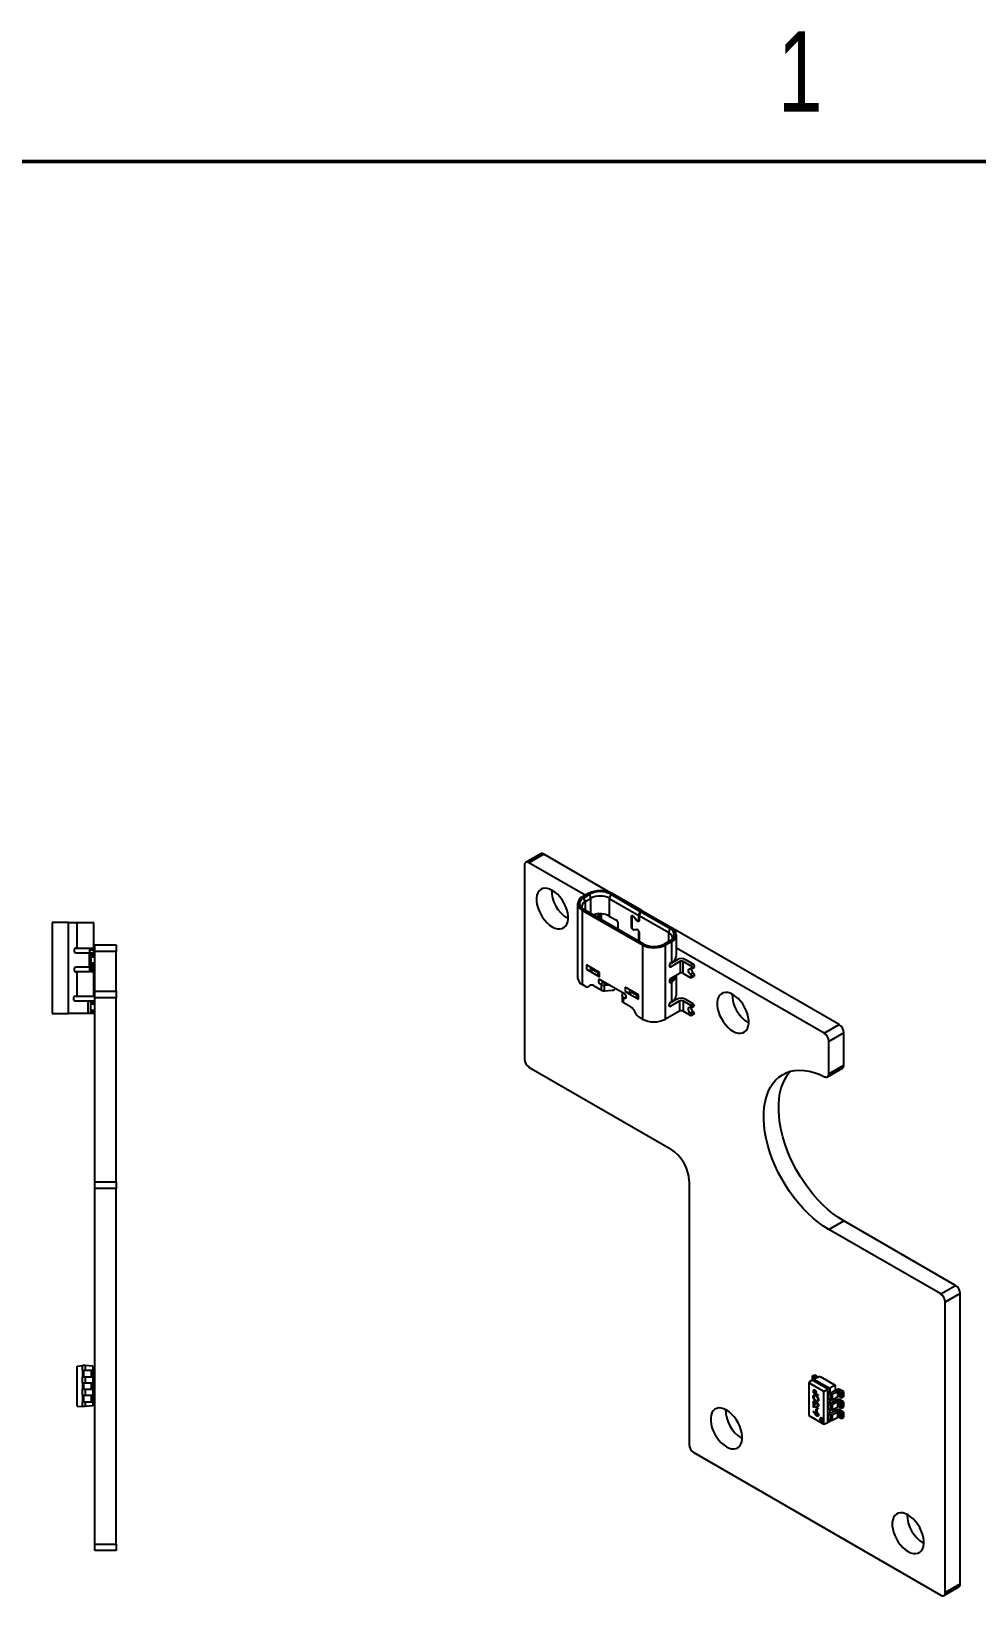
# Model space of a CAD drawing. Header units: millimetres. Extents: x 3 to 276, y 3 to 213.
# Drawn here: x 151.1 to 222.9, y 94.3 to 213.1 of the extents above; entities that cross this region are included whole.
import ezdxf

# ---------------------------------------------------------------- set-up
doc = ezdxf.new("R2010")
doc.units = ezdxf.units.MM
doc.styles.add('SLDTEXTSTYLE0', font='TXT', dxfattribs={"width": 0.75})

msp = doc.modelspace()

# ---------------------------------------------------------------- linework, layer by layer
at = {"color": 7, "linetype": 'Continuous', "lineweight": 50}
msp.add_line((12.7, 203.2), (266.7, 203.2), dxfattribs=at)
at = {"color": 7, "linetype": 'Continuous', "lineweight": 25}
for p, q in [((188.55, 149.73), (188.55, 135.03)), ((189.79, 150.61), (188.65, 149.96)), ((190.04, 150.59), (188.9, 149.94)), ((193.17, 147.48), (188.9, 149.94)), ((195.09, 147.67), (190.04, 150.59)), ((193.4, 147.61), (192.96, 147.35)), ((193.06, 147.29), (193.51, 147.55)), ((193.61, 147.24), (193.51, 147.55)), ((195.11, 147.55), (195, 147.24)), ((195.11, 147.55), (197.35, 146.25)), ((197.46, 146.31), (195.21, 147.61)), ((192.59, 146.84), (192.59, 141.21)), ((192.96, 146.33), (197.51, 143.7)), ((192.96, 140.7), (192.96, 146.33)), ((193.17, 146.99), (193.06, 147.29)), ((197.62, 143.76), (193.06, 146.39)), ((193.61, 147.24), (193.17, 146.99)), ((195, 147.24), (197.25, 145.94)), ((195, 147.24), (195, 145.9)), ((197.25, 145.94), (197.35, 146.25)), ((197.37, 146.24), (197.26, 145.94)), ((197.35, 146.25), (197.46, 146.31)), ((197.47, 146.3), (197.37, 146.24)), ((197.37, 146.24), (199.62, 144.94)), ((197.46, 146.3), (197.46, 146.31)), ((197.47, 146.3), (197.46, 146.3)), ((199.72, 145.01), (197.47, 146.3)), ((152.7, 145.41), (152.7, 138.51)), ((153.95, 145.41), (152.7, 145.41)), ((153.95, 138.51), (153.95, 145.41)), ((153.95, 145.41), (154.58, 145.41)), ((154.58, 145.41), (154.58, 143.46)), ((154.58, 145.41), (155.86, 145.41)), ((155.86, 143.46), (155.86, 145.41)), ((191.8, 145.73), (191.87, 145.69)), ((193.87, 146), (193.8, 145.96)), ((194.02, 145.84), (194.26, 145.99)), ((194.4, 145.62), (194.4, 146.06)), ((195, 145.9), (195.54, 145.58)), ((195.65, 145.4), (195.65, 144.9)), ((196.68, 145.05), (196.68, 145.85)), ((196.7, 145.85), (196.7, 145.05)), ((196.76, 145.93), (196.73, 145.91)), ((197.09, 145.55), (196.84, 145.86)), ((196.85, 145.87), (197.1, 145.56)), ((197.22, 145.51), (197.26, 145.53)), ((197.25, 145.58), (197.25, 145.94)), ((197.26, 145.94), (199.51, 144.64)), ((197.26, 145.94), (197.26, 145.57)), ((199.51, 144.64), (199.62, 144.94)), ((196.84, 144.86), (197.09, 144.88)), ((197.1, 144.87), (196.85, 144.84)), ((197.25, 143.98), (197.25, 144.68)), ((197.26, 144.67), (197.26, 143.97)), ((199.62, 144.02), (199.17, 143.76)), ((199.28, 143.7), (199.72, 143.96)), ((199.72, 143.96), (199.72, 142.37)), ((212.45, 137.65), (199.83, 144.94)), ((200.1, 142.89), (200.1, 144.48)), ((154.36, 143.31), (154.36, 143.26)), ((154.51, 143.46), (154.58, 143.46)), ((154.51, 143.11), (155.5, 143.11)), ((154.58, 143.46), (155.86, 143.46)), ((155.5, 143.11), (155.5, 142.01)), ((155.5, 143.11), (155.65, 143.11)), ((155.56, 143.31), (155.56, 143.46)), ((155.86, 143.31), (155.56, 143.31)), ((155.56, 143.11), (155.56, 143.31)), ((155.65, 143.11), (155.95, 143.11)), ((155.65, 142.96), (155.65, 143.11)), ((155.65, 142.96), (155.95, 142.96)), ((155.65, 142.95), (155.65, 142.96)), ((155.95, 142.95), (155.65, 142.95)), ((155.65, 142.8), (155.65, 142.95)), ((155.65, 142.8), (155.95, 142.8)), ((155.65, 142.31), (155.65, 142.8)), ((155.86, 143.31), (155.86, 143.46)), ((155.86, 143.11), (155.86, 143.31)), ((155.95, 143.71), (157.55, 143.71)), ((155.95, 143.21), (155.95, 143.71)), ((157.55, 143.21), (155.95, 143.21)), ((155.95, 140.19), (155.95, 143.21)), ((157.55, 143.71), (157.55, 143.21)), ((157.55, 140.19), (157.55, 143.21)), ((197.51, 143.7), (197.51, 138.07)), ((199.28, 138.07), (199.28, 143.7)), ((200.16, 142.58), (199.59, 142.25)), ((211.32, 137), (200.1, 143.47)), ((201.36, 142.25), (200.8, 142.58)), ((154.36, 141.86), (154.36, 141.81)), ((155.5, 142.01), (154.51, 142.01)), ((154.58, 141.66), (154.51, 141.66)), ((154.58, 141.66), (154.58, 139.81)), ((155.86, 141.66), (154.58, 141.66)), ((155.5, 142.01), (155.65, 142.01)), ((155.56, 141.66), (155.56, 142.01)), ((155.95, 142.31), (155.65, 142.31)), ((155.65, 142.16), (155.65, 142.31)), ((155.65, 142.16), (155.95, 142.16)), ((155.95, 142.16), (155.65, 142.16)), ((155.65, 142.16), (155.65, 142.01)), ((155.65, 142.16), (155.65, 142.16)), ((155.65, 142.01), (155.95, 142.01)), ((155.71, 141.66), (155.71, 141.81)), ((155.86, 141.81), (155.71, 141.81)), ((155.86, 141.81), (155.86, 142.01)), ((155.86, 141.66), (155.86, 141.81)), ((155.86, 139.81), (155.86, 141.66)), ((193.26, 142.2), (193.26, 141.87)), ((194.26, 141.62), (193.26, 142.2)), ((193.26, 141.87), (194.26, 141.29)), ((193.61, 141.79), (193.82, 141.79)), ((193.83, 141.79), (194.12, 141.62)), ((194.06, 141.69), (193.96, 141.75)), ((194.12, 141.7), (194.12, 141.49)), ((194.26, 141.29), (194.26, 141.62)), ((199.57, 142.16), (199.57, 142.12)), ((199.67, 142.05), (200.37, 142.46)), ((199.67, 142.34), (199.72, 142.37)), ((200.37, 141.56), (199.67, 141.16)), ((200.1, 139.91), (200.1, 141.4)), ((200.37, 142.46), (200.37, 141.56)), ((200.59, 142.46), (201.15, 142.13)), ((200.59, 142.46), (200.59, 141.56)), ((200.59, 141.56), (201.15, 141.23)), ((201.15, 142.13), (201.36, 142.25)), ((201.38, 141.59), (201.16, 141.47)), ((201.23, 141.88), (201.44, 142)), ((201.26, 141.95), (201.47, 142.07)), ((201.47, 142.07), (201.26, 141.95)), ((201.26, 141.95), (201.26, 141.95)), ((201.26, 141.3), (201.47, 141.42)), ((201.47, 141.42), (201.26, 141.29)), ((201.47, 142.07), (201.47, 142.07)), ((201.47, 141.42), (201.47, 141.42)), ((155.95, 140.19), (157.55, 140.19)), ((155.95, 139.69), (155.95, 140.19)), ((157.55, 140.19), (157.55, 139.69)), ((193.16, 140.58), (192.96, 140.7)), ((193.56, 140.64), (193.41, 140.55)), ((193.55, 140.64), (193.41, 140.55)), ((193.56, 140.64), (193.55, 140.64)), ((194.39, 140.28), (193.81, 140.61)), ((196.15, 140), (194.31, 141.06)), ((194.31, 140.73), (194.53, 140.85)), ((194.31, 140.73), (194.39, 140.68)), ((194.39, 140.68), (194.39, 140.28)), ((194.53, 140.85), (194.61, 140.81)), ((194.61, 140.81), (194.74, 140.81)), ((195.01, 140.65), (194.63, 140.63)), ((194.63, 140.23), (194.63, 140.63)), ((194.63, 140.23), (195.23, 140.26)), ((196.2, 140.5), (196.2, 140.17)), ((197.21, 139.92), (196.2, 140.5)), ((199.57, 140.97), (199.57, 140.93)), ((199.57, 140.93), (199.62, 140.96)), ((199.62, 140.96), (199.57, 140.93)), ((199.57, 140.93), (199.67, 140.87)), ((199.72, 140.9), (199.67, 140.87)), ((199.72, 140.9), (199.72, 139.39)), ((201.23, 141.23), (201.44, 141.35)), ((201.26, 141.29), (201.26, 141.3)), ((154.31, 139.66), (154.31, 139.61)), ((154.46, 139.81), (154.58, 139.81)), ((154.46, 139.46), (155.42, 139.46)), ((154.58, 139.81), (155.86, 139.81)), ((155.42, 139.46), (155.42, 138.51)), ((155.42, 139.46), (155.62, 139.46)), ((155.62, 139.46), (155.92, 139.46)), ((155.62, 139.46), (155.62, 139.36)), ((155.62, 139.36), (155.92, 139.36)), ((155.62, 139.36), (155.62, 139.33)), ((155.92, 139.33), (155.62, 139.33)), ((155.62, 139.33), (155.62, 139.23)), ((155.62, 139.23), (155.92, 139.23)), ((155.62, 139.23), (155.62, 138.73)), ((155.92, 139.46), (155.92, 139.36)), ((155.92, 139.36), (155.92, 139.33)), ((155.92, 139.33), (155.92, 139.23)), ((155.92, 139.23), (155.92, 138.73)), ((157.55, 139.69), (155.95, 139.69)), ((155.95, 125.71), (155.95, 139.69)), ((157.55, 125.71), (157.55, 139.69)), ((195.98, 139.85), (196.02, 140.07)), ((195.98, 139.84), (195.98, 139.43)), ((196.07, 139.31), (196.07, 139.72)), ((196.07, 139.72), (196.15, 139.67)), ((196.66, 138.97), (196.07, 139.31)), ((196.2, 140.17), (197.21, 139.59)), ((196.55, 140.09), (196.76, 140.09)), ((196.77, 140.09), (197.06, 139.92)), ((197, 140), (196.9, 140.05)), ((197.06, 140), (197.06, 139.8)), ((197.21, 139.59), (197.21, 139.92)), ((199.53, 139.16), (199.53, 139.11)), ((200.1, 139.57), (199.56, 139.25)), ((199.64, 139.05), (200.32, 139.45)), ((199.64, 139.34), (199.72, 139.39)), ((200.32, 139.45), (200.32, 138.67)), ((200.6, 139.45), (201.17, 139.12)), ((200.6, 139.45), (200.6, 138.67)), ((201.38, 139.24), (200.81, 139.57)), ((201.17, 139.12), (201.38, 139.24)), ((201.22, 138.93), (201.43, 139.05)), ((201.24, 139), (201.45, 139.12)), ((201.45, 139.1), (201.24, 138.98)), ((201.45, 139.12), (201.45, 139.1)), ((152.7, 138.51), (153.95, 138.51)), ((155.42, 138.51), (153.95, 138.51)), ((155.62, 138.51), (155.42, 138.51)), ((155.92, 138.73), (155.62, 138.73)), ((155.62, 138.73), (155.62, 138.63)), ((155.62, 138.63), (155.92, 138.63)), ((155.62, 138.63), (155.62, 138.61)), ((155.92, 138.61), (155.62, 138.61)), ((155.62, 138.61), (155.62, 138.51)), ((155.92, 138.51), (155.62, 138.51)), ((155.92, 138.73), (155.92, 138.63)), ((155.92, 138.63), (155.92, 138.61)), ((155.92, 138.51), (155.92, 138.61)), ((197.05, 138.45), (196.91, 138.71)), ((197.51, 138.07), (197.3, 138.19)), ((200.32, 138.67), (199.28, 138.07)), ((201.17, 138.34), (200.6, 138.67)), ((201.38, 138.65), (201.17, 138.53)), ((201.22, 138.34), (201.43, 138.46)), ((201.24, 139), (201.24, 138.98)), ((201.24, 138.4), (201.45, 138.53)), ((201.45, 138.51), (201.24, 138.38)), ((201.24, 138.4), (201.24, 138.38)), ((201.45, 138.53), (201.45, 138.51)), ((205.52, 137.81), (205.59, 137.77)), ((211.32, 137), (212.45, 137.65)), ((212.8, 137.04), (211.67, 136.38)), ((212.8, 134.57), (212.8, 137.04)), ((211.67, 133.92), (211.67, 136.38)), ((188.9, 134.42), (199.65, 128.22)), ((211.57, 133.69), (212.7, 134.35)), ((211.67, 133.92), (212.8, 134.57)), ((155.95, 125.71), (157.55, 125.71)), ((155.95, 125.21), (155.95, 125.71)), ((157.55, 125.21), (155.95, 125.21)), ((155.95, 98.21), (155.95, 125.21)), ((157.55, 125.71), (157.55, 125.21)), ((157.55, 98.21), (157.55, 125.21)), ((201.07, 125.77), (201.07, 105.76)), ((211.67, 122.09), (212.8, 122.75)), ((221.29, 117.85), (212.8, 122.75)), ((220.16, 117.2), (211.67, 122.09)), ((220.16, 117.2), (221.29, 117.85)), ((221.64, 117.24), (220.51, 116.58)), ((220.51, 94.54), (220.51, 116.58)), ((221.64, 95.19), (221.64, 117.24)), ((154.6, 111.72), (155, 111.76)), ((154.6, 108.69), (154.6, 111.72)), ((155, 111.41), (155, 111.76)), ((155.2, 111.76), (155, 111.76)), ((155.8, 111.71), (155.2, 111.76)), ((155.2, 111.76), (155.2, 111.41)), ((155.8, 111.71), (155.8, 111.41)), ((155, 111.41), (155, 110.91)), ((155, 111.41), (155.09, 111.41)), ((155, 110.91), (155.09, 110.91)), ((155, 110.46), (155, 110.91)), ((155.09, 111.41), (155.09, 110.91)), ((155.09, 111.41), (155.65, 111.41)), ((155.09, 110.91), (155.65, 110.91)), ((155.2, 110.91), (155.2, 110.46)), ((155.65, 111.41), (155.65, 110.91)), ((155.65, 111.41), (155.75, 111.41)), ((155.65, 110.91), (155.75, 110.91)), ((155.75, 111.41), (155.75, 110.91)), ((155.75, 111.41), (155.95, 111.41)), ((155.75, 110.91), (155.95, 110.91)), ((155.8, 110.91), (155.8, 110.46)), ((210.14, 110.46), (210.4, 110.66)), ((210.2, 110.52), (210.2, 110.5)), ((210.22, 110.56), (210.59, 110.8)), ((210.54, 110.74), (210.4, 110.66)), ((211.6, 109.97), (210.4, 110.66)), ((210.43, 110.97), (210.58, 111.05)), ((210.59, 110.88), (210.43, 110.97)), ((210.43, 110.69), (210.43, 110.97)), ((211, 110.94), (210.54, 110.74)), ((210.54, 110.74), (211.74, 110.05)), ((210.58, 111.05), (210.86, 110.88)), ((210.86, 110.88), (210.87, 110.88)), ((211, 110.94), (212.14, 110.28)), ((155, 110.46), (155, 109.96)), ((155, 110.46), (155.09, 110.46)), ((155, 109.96), (155.09, 109.96)), ((155, 109.51), (155, 109.96)), ((155, 109.51), (155, 109.01)), ((155, 109.51), (155.09, 109.51)), ((155.09, 110.46), (155.09, 109.96)), ((155.09, 110.46), (155.65, 110.46)), ((155.09, 109.96), (155.65, 109.96)), ((155.09, 109.51), (155.09, 109.01)), ((155.09, 109.51), (155.65, 109.51)), ((155.2, 109.96), (155.2, 109.51)), ((155.65, 110.46), (155.65, 109.96)), ((155.65, 110.46), (155.75, 110.46)), ((155.65, 109.96), (155.75, 109.96)), ((155.65, 109.51), (155.65, 109.01)), ((155.65, 109.51), (155.75, 109.51)), ((155.75, 110.46), (155.75, 109.96)), ((155.75, 110.46), (155.95, 110.46)), ((155.75, 109.96), (155.95, 109.96)), ((155.75, 109.51), (155.75, 109.01)), ((155.75, 109.51), (155.95, 109.51)), ((155.8, 109.96), (155.8, 109.51)), ((211.29, 109.79), (210.14, 110.46)), ((210.14, 110.46), (210.14, 107.98)), ((210.54, 109.42), (210.49, 109.39)), ((210.5, 109.7), (210.5, 109.79)), ((210.54, 109.72), (210.5, 109.7)), ((210.87, 109.49), (210.5, 109.7)), ((210.58, 109.92), (210.51, 109.88)), ((210.54, 109.8), (210.54, 109.72)), ((210.54, 109.72), (210.66, 109.65)), ((210.61, 109.9), (210.55, 109.87)), ((210.57, 109.88), (210.58, 109.92)), ((210.66, 109.52), (210.57, 109.47)), ((210.57, 109.47), (210.58, 109.51)), ((210.63, 109.89), (210.6, 109.87)), ((210.66, 109.65), (210.66, 109.72)), ((210.7, 109.67), (210.66, 109.65)), ((210.71, 109.48), (210.69, 109.47)), ((210.7, 109.67), (210.7, 109.67)), ((210.7, 109.66), (210.7, 109.62)), ((210.7, 109.62), (210.87, 109.53)), ((210.87, 109.53), (210.87, 109.49)), ((211.29, 109.79), (211.6, 109.97)), ((211.29, 107.32), (211.29, 109.79)), ((211.74, 110.05), (211.6, 109.97)), ((211.6, 107.44), (211.6, 109.97)), ((211.74, 109.76), (211.6, 109.68)), ((211.6, 109.68), (211.77, 109.58)), ((211.6, 109.68), (211.6, 109.28)), ((212.14, 110.28), (211.74, 110.05)), ((211.74, 110.05), (211.74, 109.76)), ((211.78, 109.74), (211.74, 109.76)), ((211.77, 109.58), (211.77, 109.18)), ((211.91, 109.58), (212.33, 109.79)), ((211.91, 109.58), (211.91, 109.17)), ((211.91, 109.17), (212.33, 109.39)), ((212.34, 109.95), (211.92, 109.74)), ((212.14, 110.28), (212.14, 109.85)), ((212.33, 109.79), (212.33, 109.39)), ((212.47, 109.79), (212.62, 109.7)), ((212.47, 109.79), (212.47, 109.38)), ((212.47, 109.38), (212.62, 109.29)), ((212.77, 109.79), (212.48, 109.95)), ((212.62, 109.7), (212.77, 109.79)), ((212.62, 109.7), (212.62, 109.29)), ((212.62, 109.29), (212.77, 109.38)), ((212.77, 109.79), (212.77, 109.38)), ((154.6, 108.69), (155, 108.66)), ((155, 109.01), (155.09, 109.01)), ((155, 108.66), (155, 109.01)), ((155.2, 108.66), (155, 108.66)), ((155.09, 109.01), (155.65, 109.01)), ((155.2, 109.01), (155.2, 108.66)), ((155.8, 108.7), (155.2, 108.66)), ((155.65, 109.01), (155.75, 109.01)), ((155.75, 109.01), (155.95, 109.01)), ((155.8, 109.01), (155.8, 108.7)), ((210.56, 109.02), (210.49, 108.98)), ((210.49, 108.27), (210.51, 108.29)), ((210.51, 108.29), (210.49, 108.27)), ((210.66, 108.05), (210.49, 108.27)), ((210.5, 108.93), (210.54, 108.91)), ((210.5, 108.82), (210.54, 108.79)), ((210.5, 108.59), (210.5, 108.82)), ((210.54, 108.61), (210.5, 108.59)), ((210.54, 108.57), (210.5, 108.59)), ((210.51, 108.29), (210.66, 108.09)), ((210.56, 109.05), (210.54, 109.04)), ((210.54, 108.79), (210.54, 108.7)), ((210.54, 108.7), (210.87, 108.51)), ((210.57, 108.68), (210.54, 108.66)), ((210.54, 108.66), (210.54, 108.57)), ((210.87, 108.47), (210.54, 108.66)), ((210.55, 109.06), (210.58, 109.01)), ((210.58, 109.01), (210.55, 109)), ((210.57, 108.68), (210.57, 108.68)), ((210.65, 108.86), (210.58, 108.82)), ((210.62, 108.86), (210.69, 108.9)), ((210.7, 108.9), (210.62, 108.86)), ((210.65, 108.86), (210.63, 108.88)), ((210.65, 108.82), (210.63, 108.81)), ((210.73, 108.94), (210.66, 108.9)), ((210.73, 108.18), (210.66, 108.14)), ((210.73, 109.08), (210.69, 109.05)), ((210.69, 108.9), (210.7, 108.9)), ((210.71, 108.44), (210.75, 108.42)), ((210.71, 108.28), (210.71, 108.44)), ((210.75, 108.3), (210.71, 108.28)), ((210.75, 108.26), (210.71, 108.28)), ((210.78, 108.2), (210.71, 108.16)), ((210.8, 108.93), (210.73, 108.89)), ((210.73, 108.18), (210.74, 108.21)), ((210.73, 108.17), (210.73, 108.18)), ((210.79, 108.92), (210.75, 108.9)), ((210.75, 108.42), (210.75, 108.26)), ((210.8, 108.18), (210.77, 108.16)), ((210.81, 108.91), (210.78, 108.89)), ((210.8, 108.66), (210.78, 108.71)), ((210.79, 109.07), (210.88, 109.12)), ((210.87, 108.7), (210.8, 108.66)), ((210.82, 108.72), (210.89, 108.76)), ((210.88, 109.21), (210.85, 109.19)), ((210.88, 108.79), (210.85, 108.77)), ((210.87, 108.7), (210.86, 108.74)), ((210.87, 108.51), (210.87, 108.47)), ((211.6, 109.28), (211.77, 109.18)), ((211.74, 108.99), (211.6, 108.91)), ((211.6, 108.91), (211.77, 108.81)), ((211.6, 108.91), (211.6, 108.5)), ((211.6, 108.5), (211.77, 108.4)), ((211.74, 108.21), (211.6, 108.13)), ((211.6, 108.13), (211.77, 108.03)), ((211.6, 108.13), (211.6, 107.72)), ((211.74, 109.19), (211.74, 108.99)), ((211.78, 108.97), (211.74, 108.99)), ((211.74, 108.42), (211.74, 108.21)), ((211.78, 108.19), (211.74, 108.21)), ((211.77, 108.81), (211.77, 108.4)), ((211.91, 108.81), (212.33, 109.02)), ((211.91, 108.81), (211.91, 108.4)), ((211.91, 108.4), (212.33, 108.61)), ((211.91, 108.03), (212.33, 108.24)), ((212.34, 109.18), (211.92, 108.96)), ((212.34, 108.4), (211.92, 108.19)), ((212.14, 109.29), (212.14, 109.07)), ((212.14, 108.51), (212.14, 108.3)), ((212.33, 109.02), (212.33, 108.61)), ((212.33, 108.24), (212.33, 107.83)), ((212.47, 109.02), (212.62, 108.93)), ((212.47, 109.02), (212.47, 108.61)), ((212.47, 108.61), (212.62, 108.52)), ((212.47, 108.24), (212.62, 108.15)), ((212.47, 108.24), (212.47, 107.83)), ((212.77, 109.01), (212.48, 109.18)), ((212.77, 108.23), (212.48, 108.4)), ((212.62, 108.93), (212.77, 109.01)), ((212.62, 108.93), (212.62, 108.52)), ((212.62, 108.52), (212.77, 108.6)), ((212.62, 108.15), (212.77, 108.23)), ((212.62, 108.15), (212.62, 107.74)), ((212.77, 109.01), (212.77, 108.6)), ((212.77, 108.23), (212.77, 107.83)), ((210.14, 107.98), (211.29, 107.32)), ((210.7, 108.11), (210.66, 108.09)), ((210.84, 107.98), (210.77, 107.93)), ((210.81, 107.96), (210.88, 108)), ((210.88, 107.96), (210.84, 107.98)), ((210.88, 108.04), (210.85, 108.02)), ((211.29, 107.32), (211.6, 107.44)), ((211.6, 107.72), (211.77, 107.62)), ((211.74, 107.52), (211.6, 107.44)), ((211.74, 107.64), (211.74, 107.52)), ((211.86, 107.61), (211.74, 107.52)), ((211.77, 108.03), (211.77, 107.62)), ((211.91, 108.03), (211.91, 107.62)), ((211.91, 107.62), (212.33, 107.83)), ((212.47, 107.83), (212.62, 107.74)), ((212.62, 107.74), (212.77, 107.83)), ((205.03, 106.25), (205.09, 106.22)), ((201.42, 105.15), (220.16, 94.33)), ((155.95, 98.21), (157.55, 98.21)), ((155.95, 97.71), (155.95, 98.21)), ((157.55, 97.71), (155.95, 97.71)), ((157.55, 98.21), (157.55, 97.71)), ((218.81, 98.29), (218.88, 98.26)), ((220.51, 94.54), (221.64, 95.19)), ((220.41, 94.31), (221.54, 94.96))]:
    msp.add_line(p, q, dxfattribs=at)
at = {"color": 8, "linetype": 'Continuous', "lineweight": 25}
for p, q in [((193.17, 146.99), (193.17, 146.33)), ((193.61, 146.08), (193.61, 147.24)), ((194.26, 145.7), (194.26, 145.99)), ((196.68, 145.85), (196.7, 145.86)), ((196.7, 145.06), (196.68, 145.05)), ((196.84, 145.86), (196.86, 145.87)), ((197.09, 145.55), (197.1, 145.56)), ((197.26, 145.58), (197.25, 145.58)), ((196.89, 144.87), (196.85, 144.84)), ((197.12, 144.88), (197.1, 144.87)), ((197.25, 144.68), (197.26, 144.69)), ((199.51, 143.96), (199.51, 144.64)), ((193.61, 141.79), (193.61, 141.99)), ((193.82, 141.87), (193.82, 141.79)), ((193.96, 141.79), (193.96, 141.75)), ((194.06, 141.69), (194.06, 141.74)), ((199.57, 142.12), (199.67, 142.05)), ((196.55, 140.09), (196.55, 140.29)), ((196.15, 139.67), (196.29, 139.75)), ((196.76, 140.18), (196.76, 140.09)), ((196.9, 140.09), (196.9, 140.05)), ((197, 140), (197, 140.04)), ((199.53, 139.11), (199.64, 139.05)), ((210.59, 110.8), (210.59, 110.88)), ((210.54, 109.81), (210.5, 109.79)), ((210.7, 109.74), (210.66, 109.72)), ((210.7, 108.07), (210.66, 108.05))]:
    msp.add_line(p, q, dxfattribs=at)
at = {"color": 7, "linetype": 'Continuous', "lineweight": 25, "flags": 128}
for points in [[(190.67, 145.08), (190.87, 144.98), (191.06, 144.93), (191.24, 144.92), (191.41, 144.94), (191.56, 145.02), (191.68, 145.13), (191.77, 145.27), (191.84, 145.45), (191.87, 145.66), (191.87, 145.89), (191.84, 146.13), (191.77, 146.39), (191.68, 146.64), (191.56, 146.9), (191.41, 147.14), (191.24, 147.36), (191.06, 147.55), (190.87, 147.72), (190.67, 147.85), (190.47, 147.95), (190.28, 148), (190.1, 148.02), (189.93, 147.99), (189.79, 147.92), (189.67, 147.81), (189.57, 147.66), (189.51, 147.48), (189.47, 147.27), (189.47, 147.04), (189.51, 146.8), (189.57, 146.54), (189.67, 146.29), (189.79, 146.04), (189.93, 145.8), (190.1, 145.58), (190.28, 145.38), (190.47, 145.21), (190.67, 145.08)], [(194.26, 145.99), (194.32, 146.02), (194.35, 146.06)], [(196.68, 145.85), (196.69, 145.89), (196.7, 145.91), (196.72, 145.93), (196.74, 145.94), (196.77, 145.93), (196.8, 145.92), (196.82, 145.9), (196.85, 145.87)], [(196.84, 145.86), (196.82, 145.88), (196.8, 145.9), (196.77, 145.91), (196.75, 145.92), (196.73, 145.91), (196.71, 145.9), (196.7, 145.87), (196.7, 145.85)], [(197.26, 145.57), (197.26, 145.54), (197.25, 145.51), (197.23, 145.49), (197.21, 145.49), (197.18, 145.49), (197.15, 145.5), (197.12, 145.52), (197.09, 145.55)], [(197.25, 145.58), (197.24, 145.55), (197.23, 145.53), (197.22, 145.51), (197.2, 145.5), (197.17, 145.51), (197.15, 145.52), (197.12, 145.54), (197.1, 145.56)], [(201.16, 141.47), (201.1, 141.53), (201.05, 141.6), (201.02, 141.69), (201.01, 141.76), (201.02, 141.83), (201.05, 141.87), (201.1, 141.89), (201.16, 141.88)], [(201.16, 141.88), (201.18, 141.87), (201.2, 141.87), (201.22, 141.87), (201.23, 141.88), (201.24, 141.89), (201.25, 141.91), (201.26, 141.92), (201.26, 141.95)], [(194.31, 141.06), (194.26, 141.08), (194.21, 141.07), (194.18, 141.03), (194.17, 140.98), (194.18, 140.91), (194.21, 140.84), (194.26, 140.77), (194.31, 140.73)], [(196.15, 139.67), (196.21, 139.65), (196.25, 139.66), (196.28, 139.7), (196.29, 139.75), (196.28, 139.82), (196.25, 139.89), (196.21, 139.95), (196.15, 140)], [(204.39, 137.16), (204.59, 137.06), (204.78, 137.01), (204.96, 137), (205.13, 137.03), (205.27, 137.1), (205.4, 137.21), (205.49, 137.35), (205.55, 137.53), (205.59, 137.74), (205.59, 137.97), (205.55, 138.22), (205.49, 138.47), (205.4, 138.73), (205.27, 138.98), (205.13, 139.22), (204.96, 139.44), (204.78, 139.63), (204.59, 139.8), (204.39, 139.94), (204.19, 140.03), (204, 140.09), (203.82, 140.1), (203.65, 140.07), (203.51, 140), (203.38, 139.89), (203.29, 139.74), (203.22, 139.56), (203.19, 139.35), (203.19, 139.12), (203.22, 138.88), (203.29, 138.63), (203.38, 138.37), (203.51, 138.12), (203.65, 137.88), (203.82, 137.66), (204, 137.46), (204.19, 137.29), (204.39, 137.16)], [(201.17, 138.93), (201.1, 138.96), (201.04, 138.95), (201, 138.9), (200.99, 138.83), (201, 138.75), (201.04, 138.66), (201.1, 138.58), (201.17, 138.53)], [(211.67, 122.09), (211.27, 122.34), (210.88, 122.63), (210.48, 122.95), (210.1, 123.3), (209.72, 123.68), (209.36, 124.09), (209.02, 124.52), (208.69, 124.97), (208.38, 125.45), (208.09, 125.93), (207.83, 126.43), (207.59, 126.94), (207.37, 127.46), (207.19, 127.97), (207.04, 128.49), (206.91, 129), (206.82, 129.5), (206.76, 130), (206.73, 130.48), (206.73, 130.94), (206.76, 131.38), (206.83, 131.79), (206.93, 132.18), (207.06, 132.55), (207.22, 132.88), (207.41, 133.18), (207.63, 133.44), (207.87, 133.67), (208.14, 133.85), (208.43, 134), (208.74, 134.11), (209.08, 134.18), (209.43, 134.2), (209.79, 134.18), (210.17, 134.12), (210.55, 134.02), (210.94, 133.88), (211.34, 133.7)], [(212.8, 122.75), (212.4, 123), (212.01, 123.28), (211.61, 123.6), (211.23, 123.95), (210.86, 124.33), (210.49, 124.74), (210.15, 125.17), (209.82, 125.63), (209.51, 126.1), (209.22, 126.59), (208.96, 127.09), (208.72, 127.6), (208.51, 128.11), (208.32, 128.63), (208.17, 129.14), (208.04, 129.65), (207.95, 130.16), (207.89, 130.65), (207.86, 131.13), (207.86, 131.59), (207.9, 132.03), (207.96, 132.45), (208.06, 132.84), (208.19, 133.2), (208.35, 133.53), (208.54, 133.83), (208.76, 134.09), (208.78, 134.12)], [(211.34, 133.7), (211.41, 133.68), (211.47, 133.67), (211.53, 133.67), (211.58, 133.7), (211.62, 133.73), (211.65, 133.79), (211.67, 133.85), (211.67, 133.92)], [(210.59, 110.8), (210.6, 110.81), (210.61, 110.82), (210.62, 110.83), (210.62, 110.84), (210.61, 110.85), (210.61, 110.86), (210.6, 110.87), (210.59, 110.88)], [(203.89, 105.6), (204.09, 105.5), (204.28, 105.45), (204.47, 105.44), (204.63, 105.47), (204.78, 105.54), (204.9, 105.65), (205, 105.79), (205.06, 105.97), (205.09, 106.18), (205.09, 106.41), (205.06, 106.66), (205, 106.91), (204.9, 107.17), (204.78, 107.42), (204.63, 107.66), (204.47, 107.88), (204.28, 108.08), (204.09, 108.24), (203.89, 108.38), (203.7, 108.47), (203.5, 108.53), (203.32, 108.54), (203.16, 108.51), (203.01, 108.44), (202.89, 108.33), (202.79, 108.18), (202.73, 108), (202.7, 107.79), (202.7, 107.56), (202.73, 107.32), (202.79, 107.07), (202.89, 106.81), (203.01, 106.56), (203.16, 106.32), (203.32, 106.1), (203.5, 105.9), (203.7, 105.73), (203.89, 105.6)], [(211.12, 107.77), (211.07, 107.78), (211.03, 107.78), (211, 107.74), (210.99, 107.7), (211, 107.63), (211.03, 107.57), (211.07, 107.52), (211.12, 107.48), (211.17, 107.46), (211.21, 107.47), (211.23, 107.5), (211.24, 107.55), (211.23, 107.61), (211.21, 107.67), (211.17, 107.73), (211.12, 107.77)], [(217.68, 97.64), (217.88, 97.54), (218.07, 97.49), (218.26, 97.48), (218.42, 97.51), (218.57, 97.58), (218.69, 97.69), (218.78, 97.83), (218.85, 98.01), (218.88, 98.22), (218.88, 98.45), (218.85, 98.7), (218.78, 98.95), (218.69, 99.21), (218.57, 99.46), (218.42, 99.7), (218.26, 99.92), (218.07, 100.12), (217.88, 100.28), (217.68, 100.42), (217.49, 100.51), (217.29, 100.57), (217.11, 100.58), (216.94, 100.55), (216.8, 100.48), (216.68, 100.37), (216.58, 100.22), (216.52, 100.04), (216.49, 99.83), (216.49, 99.6), (216.52, 99.36), (216.58, 99.11), (216.68, 98.85), (216.8, 98.6), (216.94, 98.36), (217.11, 98.14), (217.29, 97.94), (217.49, 97.77), (217.68, 97.64)]]:
    msp.add_lwpolyline(points, dxfattribs=at)
at = {"color": 7, "linetype": 'Continuous', "lineweight": 25}
for centre, radius, start, end in [((188.77, 149.77), 0.218, 50.7967, 189.214), ((189.89, 150.39), 0.251, 54.3824, 114.3071), ((193.17, 147.9), 2.56, 180.2461, 237.8556), ((193.15, 146.84), 0.546, 110.7834, 249.2166), ((194.31, 145.86), 1.97, 62.6097, 117.3903), ((194.31, 146.01), 1.74, 62.6097, 117.3903), ((194.31, 145.91), 1.51, 62.6097, 117.3903), ((193.23, 146.84), 0.48, 110.7834, 249.2166), ((193.33, 146.58), 0.431, 111.5204, 189.8728), ((194.3, 144.55), 1.52, 62.6504, 109.8281), ((195.42, 145.39), 0.231, 2.6055, 57.3945), ((196.89, 145.05), 0.211, 178.8081, 258.781), ((196.88, 145.04), 0.184, 178.8081, 258.781), ((199.44, 144.48), 0.493, 290.7834, 69.2166), ((199.52, 144.48), 0.559, 290.7834, 69.2166), ((197.05, 144.68), 0.211, 358.8081, 78.781), ((197.06, 144.68), 0.184, 358.8081, 78.781), ((198.39, 145.27), 1.69, 242.6097, 297.3903), ((199.34, 144.22), 0.454, 350.6425, 67.4581), ((154.51, 143.31), 0.15, 90, 180), ((154.51, 143.26), 0.15, 180, 270), ((198.39, 145.41), 1.92, 242.6097, 297.3903), ((199.46, 142.95), 0.644, 294.3747, 354.3052), ((200.48, 141.97), 0.692, 62.6097, 117.3903), ((154.51, 141.86), 0.15, 90, 180), ((154.51, 141.81), 0.15, 180, 270), ((193.6, 142.51), 0.721, 241.9598, 271.1441), ((193.82, 141.44), 0.346, 87.9263, 90.0005), ((193.83, 141.5), 0.283, 61.7631, 89.0244), ((194.01, 141.6), 0.105, 11.3044, 64.7436), ((194.05, 141.61), 0.0669, 0.0048, 6.2105), ((194.37, 141.52), 0.251, 185.6948, 245.6253), ((199.8, 142.15), 0.231, 122.6055, 177.3945), ((199.63, 142.1), 0.0655, 170.786, 309.2033), ((199.45, 141.49), 0.652, 294.5805, 351.9784), ((200.48, 142.25), 0.231, 62.6097, 117.3903), ((200.48, 141.36), 0.231, 62.6097, 117.3903), ((201.03, 141.94), 0.231, 2.6055, 57.3945), ((201.02, 141.29), 0.234, 2.8578, 52.9926), ((201.61, 141.91), 0.393, 184.9116, 232.8634), ((201.24, 142.06), 0.231, 2.6055, 57.3945), ((201.24, 141.41), 0.234, 2.8578, 52.9926), ((201.39, 142.06), 0.0749, 305.4665, 5.8456), ((201.39, 141.41), 0.0755, 305.698, 5.6204), ((193.22, 141.27), 0.629, 185.6948, 245.6253), ((193.31, 140.78), 0.251, 234.3818, 294.314), ((193.66, 140.41), 0.251, 54.3818, 114.314), ((194.6, 141.08), 0.444, 242.217, 274.0508), ((194.6, 140.67), 0.444, 242.217, 274.0508), ((194.69, 141.11), 0.311, 200.4383, 237.1411), ((195.23, 140.53), 0.27, 271.117, 330.4248), ((199.31, 141.36), 0.501, 301.1884, 343.735), ((199.8, 140.96), 0.231, 122.6055, 177.3945), ((199.63, 140.92), 0.0655, 170.786, 309.2033), ((199.35, 141.52), 0.621, 295.7554, 339.6966), ((201.19, 141.28), 0.0655, 230.7967, 9.214), ((154.46, 139.66), 0.15, 90, 180), ((154.46, 139.61), 0.15, 180, 270), ((196.13, 139.85), 0.143, 177.5681, 246.8934), ((196.13, 139.44), 0.148, 185.0891, 246.2311), ((196.54, 140.81), 0.721, 241.9598, 271.1441), ((196.76, 139.74), 0.346, 87.9263, 90.0005), ((196.77, 139.8), 0.283, 61.7631, 89.0244), ((196.96, 139.9), 0.105, 11.3044, 64.7436), ((196.99, 139.91), 0.0669, 0.0048, 6.2105), ((197.31, 139.82), 0.251, 185.6948, 245.6253), ((199.76, 139.14), 0.231, 122.6055, 177.3945), ((199.6, 139.1), 0.0655, 170.786, 309.2033), ((199.46, 139.97), 0.644, 294.3747, 354.3052), ((200.46, 138.89), 0.769, 62.6097, 117.3903), ((200.46, 139.17), 0.307, 62.6097, 117.3903), ((201.08, 138.99), 0.154, 2.6055, 57.3945), ((201.29, 139.11), 0.154, 2.6055, 57.3945), ((201.4, 139.09), 0.0503, 305.698, 5.6204), ((206.89, 139.98), 2.56, 180.2461, 237.8556), ((196.27, 138.36), 0.721, 28.8556, 58.0453), ((197.68, 138.8), 0.721, 208.8556, 238.0453), ((198.39, 139.78), 1.92, 242.6097, 297.3903), ((200.46, 138.4), 0.307, 62.6097, 117.3903), ((201.19, 138.97), 0.0437, 230.7967, 9.214), ((201.08, 138.4), 0.154, 2.6055, 57.3945), ((201.19, 138.38), 0.0437, 230.7967, 9.214), ((201.59, 138.98), 0.39, 187.525, 237.1372), ((201.29, 138.52), 0.154, 2.6055, 57.3945), ((201.4, 138.5), 0.0503, 305.698, 5.6204), ((210.91, 136.35), 0.768, 2.6055, 57.3945), ((212.04, 137), 0.768, 2.6055, 57.3945), ((189.32, 135.07), 0.768, 182.6055, 237.3945), ((212.56, 134.54), 0.242, 304.3263, 6.9859), ((198.02, 125.64), 3.05, 2.3869, 57.6131), ((220.88, 117.2), 0.768, 2.6055, 57.3945), ((219.74, 116.55), 0.768, 2.6055, 57.3945), ((210.24, 110.52), 0.0422, 115.3259, 198.1012), ((211.85, 109.72), 0.155, 242.7673, 295.0303), ((211.85, 109.88), 0.155, 242.7673, 295.0303), ((212.4, 109.65), 0.155, 62.7673, 115.0303), ((212.4, 109.25), 0.155, 62.7673, 115.0303), ((212.41, 109.81), 0.155, 62.7673, 115.0303), ((206.39, 108.42), 2.56, 180.2461, 237.8556), ((211.85, 109.31), 0.155, 242.7673, 295.0303), ((211.85, 108.95), 0.155, 242.7673, 295.0303), ((211.85, 108.54), 0.155, 242.7673, 295.0303), ((211.85, 109.1), 0.155, 242.7673, 295.0303), ((211.85, 108.33), 0.155, 242.7673, 295.0303), ((212.4, 108.88), 0.155, 62.7673, 115.0303), ((212.4, 108.47), 0.155, 62.7673, 115.0303), ((212.4, 108.1), 0.155, 62.7673, 115.0303), ((212.41, 109.04), 0.155, 62.7673, 115.0303), ((212.41, 108.26), 0.155, 62.7673, 115.0303), ((211.29, 107.73), 0.228, 165.5044, 254.4902), ((211.85, 108.17), 0.155, 242.7673, 295.0303), ((211.85, 107.76), 0.155, 242.7673, 295.0303), ((212.4, 107.69), 0.155, 62.7673, 115.0303), ((201.83, 105.8), 0.768, 182.6055, 237.3945), ((220.18, 100.46), 2.56, 180.2461, 237.8556), ((221.41, 95.16), 0.24, 304.0564, 7.2558), ((220.3, 94.5), 0.218, 230.7967, 9.214)]:
    msp.add_arc(centre, radius, start, end, dxfattribs=at)
for points, knots in [([(155.71, 141.81), (155.71, 141.82), (155.7, 141.88), (155.66, 141.95), (155.62, 141.99), (155.61, 142.01)], [0, 0, 0, 0, 0.239167, 0.763966, 1, 1, 1, 1]), ([(210.49, 109.39), (210.49, 109.4), (210.49, 109.41), (210.49, 109.43), (210.5, 109.45), (210.5, 109.47), (210.51, 109.49), (210.52, 109.5), (210.53, 109.51), (210.55, 109.52), (210.56, 109.53), (210.58, 109.53), (210.59, 109.53), (210.61, 109.53), (210.63, 109.53), (210.65, 109.53), (210.67, 109.52), (210.68, 109.51), (210.69, 109.51)], [0, 0, 0, 0, 0.06657, 0.130749, 0.193413, 0.254989, 0.316114, 0.377262, 0.439401, 0.502971, 0.566525, 0.628231, 0.689091, 0.749345, 0.81017, 0.87161, 0.934869, 1, 1, 1, 1]), ([(210.69, 109.05), (210.68, 109.05), (210.68, 109.06), (210.66, 109.07), (210.65, 109.08), (210.64, 109.09), (210.62, 109.1), (210.61, 109.11), (210.6, 109.12), (210.59, 109.14), (210.58, 109.15), (210.57, 109.17), (210.56, 109.18), (210.55, 109.2), (210.54, 109.21), (210.53, 109.23), (210.52, 109.25), (210.52, 109.26), (210.51, 109.28), (210.51, 109.3), (210.5, 109.31), (210.5, 109.33), (210.49, 109.34), (210.49, 109.36), (210.49, 109.37), (210.49, 109.38), (210.49, 109.39)], [0, 0, 0, 0, 0.043209, 0.085873, 0.12812, 0.170152, 0.211918, 0.253753, 0.296006, 0.338443, 0.381015, 0.42282, 0.464089, 0.505126, 0.545975, 0.586985, 0.628339, 0.670084, 0.711992, 0.753039, 0.794049, 0.834886, 0.875498, 0.916547, 0.958004, 1, 1, 1, 1]), ([(210.5, 109.79), (210.5, 109.79), (210.5, 109.8), (210.5, 109.82), (210.5, 109.83), (210.5, 109.85), (210.5, 109.86), (210.5, 109.87), (210.5, 109.88), (210.51, 109.88), (210.51, 109.88)], [0, 0, 0, 0, 0.176956, 0.339055, 0.486318, 0.618781, 0.735619, 0.838742, 0.926457, 1, 1, 1, 1]), ([(210.51, 109.88), (210.51, 109.88), (210.51, 109.89), (210.51, 109.9), (210.51, 109.9), (210.52, 109.91), (210.52, 109.91), (210.53, 109.92), (210.53, 109.92), (210.54, 109.92), (210.54, 109.92), (210.55, 109.93), (210.56, 109.93), (210.57, 109.92), (210.57, 109.92), (210.58, 109.92), (210.59, 109.92), (210.6, 109.91), (210.6, 109.91)], [0, 0, 0, 0, 0.062481, 0.12349, 0.183411, 0.243153, 0.302127, 0.36171, 0.421842, 0.482932, 0.544552, 0.605681, 0.66768, 0.729984, 0.794551, 0.860346, 0.928907, 1, 1, 1, 1]), ([(210.69, 109.47), (210.68, 109.47), (210.68, 109.47), (210.67, 109.48), (210.66, 109.48), (210.65, 109.49), (210.64, 109.49), (210.63, 109.49), (210.62, 109.49), (210.61, 109.49), (210.6, 109.49), (210.59, 109.48), (210.58, 109.48), (210.58, 109.48), (210.57, 109.47), (210.56, 109.47), (210.56, 109.46), (210.55, 109.45), (210.55, 109.44), (210.54, 109.43), (210.54, 109.43), (210.53, 109.42), (210.53, 109.4), (210.53, 109.39), (210.53, 109.38), (210.53, 109.37), (210.53, 109.37)], [0, 0, 0, 0, 0.042915, 0.08513, 0.126473, 0.167453, 0.207976, 0.248249, 0.28875, 0.32967, 0.370537, 0.411129, 0.451819, 0.492406, 0.533486, 0.575263, 0.617441, 0.660672, 0.70394, 0.746868, 0.789079, 0.831104, 0.873238, 0.915166, 0.957381, 1, 1, 1, 1]), ([(210.53, 109.37), (210.53, 109.37), (210.53, 109.36), (210.53, 109.34), (210.53, 109.33), (210.53, 109.32), (210.54, 109.3), (210.54, 109.29), (210.55, 109.28), (210.55, 109.26), (210.56, 109.25), (210.56, 109.24), (210.57, 109.22), (210.58, 109.21), (210.58, 109.2), (210.59, 109.18), (210.6, 109.17), (210.61, 109.16), (210.62, 109.15), (210.63, 109.14), (210.64, 109.13), (210.65, 109.12), (210.66, 109.11), (210.67, 109.1), (210.68, 109.1), (210.69, 109.09), (210.69, 109.09)], [0, 0, 0, 0, 0.042023, 0.083645, 0.124984, 0.166247, 0.207702, 0.249631, 0.291742, 0.334743, 0.37746, 0.419556, 0.461044, 0.502096, 0.542891, 0.583801, 0.624864, 0.666225, 0.707399, 0.748557, 0.789655, 0.83074, 0.87207, 0.913993, 0.956498, 1, 1, 1, 1]), ([(210.6, 109.87), (210.6, 109.87), (210.59, 109.88), (210.58, 109.88), (210.57, 109.88), (210.57, 109.88), (210.56, 109.88), (210.55, 109.87), (210.55, 109.87), (210.55, 109.86), (210.54, 109.85), (210.54, 109.85), (210.54, 109.84), (210.54, 109.84), (210.54, 109.83), (210.54, 109.82), (210.54, 109.81), (210.54, 109.8), (210.54, 109.8)], [0, 0, 0, 0, 0.070044, 0.139238, 0.208197, 0.279173, 0.349987, 0.418354, 0.48761, 0.557411, 0.59533, 0.637964, 0.685913, 0.738185, 0.796103, 0.858517, 0.926658, 1, 1, 1, 1]), ([(210.6, 109.91), (210.6, 109.91), (210.61, 109.91), (210.62, 109.9), (210.63, 109.89), (210.63, 109.89), (210.64, 109.88), (210.65, 109.87), (210.66, 109.86), (210.66, 109.85), (210.67, 109.84), (210.67, 109.83), (210.68, 109.82), (210.68, 109.81), (210.69, 109.8), (210.69, 109.79), (210.69, 109.78), (210.69, 109.77), (210.7, 109.77)], [0, 0, 0, 0, 0.070119, 0.137192, 0.202016, 0.264631, 0.326117, 0.38601, 0.445812, 0.505298, 0.564633, 0.624283, 0.683902, 0.743953, 0.805388, 0.868388, 0.933084, 1, 1, 1, 1]), ([(210.66, 109.72), (210.66, 109.73), (210.66, 109.73), (210.66, 109.74), (210.66, 109.75), (210.66, 109.76), (210.66, 109.77), (210.66, 109.78), (210.66, 109.79), (210.66, 109.8), (210.65, 109.81), (210.65, 109.82), (210.64, 109.83), (210.64, 109.84), (210.63, 109.85), (210.62, 109.86), (210.61, 109.87), (210.6, 109.87), (210.6, 109.87)], [0, 0, 0, 0, 0.072538, 0.140034, 0.202496, 0.260575, 0.313228, 0.361583, 0.404878, 0.444127, 0.5164, 0.586507, 0.655085, 0.724384, 0.793974, 0.861638, 0.930111, 1, 1, 1, 1]), ([(210.69, 109.51), (210.69, 109.5), (210.71, 109.49), (210.73, 109.48), (210.75, 109.46), (210.76, 109.45), (210.78, 109.43), (210.8, 109.41), (210.81, 109.38), (210.83, 109.36), (210.84, 109.34), (210.85, 109.31), (210.86, 109.29), (210.87, 109.26), (210.88, 109.24), (210.88, 109.21), (210.88, 109.19), (210.88, 109.17), (210.88, 109.17)], [0, 0, 0, 0, 0.0652265, 0.128569, 0.1903204, 0.251378, 0.3123875, 0.3737887, 0.4364312, 0.5005668, 0.5646868, 0.6271355, 0.6884554, 0.7492457, 0.8101552, 0.8716709, 0.9347735, 1, 1, 1, 1]), ([(210.85, 109.19), (210.85, 109.19), (210.85, 109.2), (210.84, 109.21), (210.84, 109.23), (210.84, 109.24), (210.84, 109.25), (210.83, 109.27), (210.83, 109.28), (210.82, 109.29), (210.82, 109.31), (210.81, 109.32), (210.81, 109.33), (210.8, 109.35), (210.79, 109.36), (210.78, 109.37), (210.78, 109.38), (210.77, 109.4), (210.76, 109.41), (210.75, 109.42), (210.74, 109.43), (210.73, 109.44), (210.72, 109.45), (210.71, 109.45), (210.7, 109.46), (210.69, 109.47), (210.69, 109.47)], [0, 0, 0, 0, 0.043633, 0.086538, 0.129177, 0.171436, 0.213416, 0.255266, 0.297369, 0.339941, 0.382347, 0.423953, 0.464871, 0.505572, 0.546003, 0.586568, 0.627065, 0.668271, 0.709549, 0.750428, 0.791096, 0.832027, 0.873136, 0.914611, 0.956956, 1, 1, 1, 1]), ([(210.7, 109.77), (210.7, 109.77), (210.7, 109.76), (210.7, 109.75), (210.7, 109.74), (210.7, 109.72), (210.7, 109.71), (210.7, 109.69), (210.7, 109.67), (210.7, 109.66), (210.7, 109.66)], [0, 0, 0, 0, 0.075173, 0.164746, 0.268017, 0.385912, 0.517789, 0.663691, 0.824413, 1, 1, 1, 1]), ([(210.49, 108.98), (210.49, 108.98), (210.49, 108.99), (210.49, 109.01), (210.5, 109.02), (210.5, 109.03), (210.51, 109.03), (210.51, 109.04), (210.52, 109.04), (210.52, 109.05), (210.53, 109.05), (210.54, 109.05), (210.55, 109.05), (210.55, 109.06), (210.55, 109.06)], [0, 0, 0, 0, 0.107233, 0.213252, 0.31883, 0.426794, 0.483646, 0.543604, 0.608308, 0.677127, 0.750686, 0.828713, 0.91219, 1, 1, 1, 1]), ([(210.58, 108.82), (210.57, 108.82), (210.57, 108.83), (210.55, 108.84), (210.54, 108.85), (210.53, 108.86), (210.52, 108.87), (210.52, 108.89), (210.51, 108.9), (210.5, 108.92), (210.5, 108.93), (210.49, 108.95), (210.49, 108.96), (210.49, 108.97), (210.49, 108.98)], [0, 0, 0, 0, 0.083785, 0.16578, 0.24628, 0.327461, 0.408797, 0.489715, 0.571376, 0.655523, 0.741019, 0.826547, 0.911989, 1, 1, 1, 1]), ([(210.58, 109.01), (210.57, 109.01), (210.57, 109.01), (210.56, 109), (210.56, 109), (210.55, 109), (210.55, 109), (210.54, 108.99), (210.54, 108.99), (210.54, 108.99), (210.53, 108.98), (210.53, 108.97), (210.53, 108.96), (210.53, 108.95), (210.53, 108.95)], [0, 0, 0, 0, 0.098469, 0.189629, 0.274184, 0.352183, 0.423199, 0.488551, 0.548473, 0.60144, 0.701198, 0.799592, 0.898545, 1, 1, 1, 1]), ([(210.53, 108.95), (210.53, 108.95), (210.53, 108.94), (210.53, 108.92), (210.54, 108.91), (210.54, 108.9), (210.55, 108.89), (210.56, 108.88), (210.57, 108.87), (210.57, 108.86), (210.58, 108.86)], [0, 0, 0, 0, 0.143073, 0.275903, 0.402371, 0.528414, 0.650356, 0.765895, 0.880774, 1, 1, 1, 1]), ([(210.58, 108.86), (210.58, 108.86), (210.58, 108.86), (210.59, 108.86), (210.59, 108.85), (210.6, 108.85), (210.61, 108.85), (210.61, 108.85), (210.62, 108.86), (210.62, 108.86), (210.62, 108.86)], [0, 0, 0, 0, 0.107285, 0.214746, 0.322939, 0.434116, 0.553412, 0.686073, 0.834256, 1, 1, 1, 1]), ([(210.63, 108.81), (210.63, 108.81), (210.63, 108.81), (210.62, 108.81), (210.61, 108.81), (210.61, 108.81), (210.6, 108.81), (210.59, 108.81), (210.59, 108.82), (210.58, 108.82), (210.58, 108.82)], [0, 0, 0, 0, 0.1335068, 0.262559, 0.3882644, 0.5126674, 0.6337223, 0.7553939, 0.8775529, 1, 1, 1, 1]), ([(210.62, 108.86), (210.63, 108.86), (210.63, 108.86), (210.63, 108.87), (210.63, 108.87), (210.64, 108.87), (210.64, 108.88), (210.65, 108.88), (210.66, 108.89), (210.66, 108.9), (210.66, 108.9)], [0, 0, 0, 0, 0.052594, 0.124952, 0.218094, 0.333502, 0.468789, 0.624938, 0.801683, 1, 1, 1, 1]), ([(210.69, 108.85), (210.68, 108.85), (210.68, 108.85), (210.67, 108.84), (210.66, 108.83), (210.66, 108.83), (210.65, 108.82), (210.64, 108.82), (210.64, 108.81), (210.64, 108.81), (210.63, 108.81)], [0, 0, 0, 0, 0.1815353, 0.3470817, 0.4955678, 0.6283573, 0.7455197, 0.8458308, 0.9307818, 1, 1, 1, 1]), ([(210.68, 108.85), (210.68, 108.85), (210.67, 108.85), (210.66, 108.86), (210.65, 108.86)], [0, 0, 0, 0, 0.261433, 1, 1, 1, 1]), ([(210.66, 108.9), (210.67, 108.9), (210.67, 108.91), (210.68, 108.91), (210.69, 108.92), (210.7, 108.93), (210.7, 108.93), (210.71, 108.94), (210.72, 108.94), (210.73, 108.94), (210.74, 108.94), (210.75, 108.94), (210.77, 108.94), (210.78, 108.93), (210.78, 108.93)], [0, 0, 0, 0, 0.096972, 0.187773, 0.272396, 0.351321, 0.424335, 0.491909, 0.554233, 0.611268, 0.716348, 0.81454, 0.908495, 1, 1, 1, 1]), ([(210.66, 108.14), (210.66, 108.14), (210.66, 108.15), (210.66, 108.16), (210.66, 108.17), (210.67, 108.18), (210.67, 108.19), (210.68, 108.2), (210.68, 108.2), (210.69, 108.21), (210.7, 108.21), (210.71, 108.22), (210.72, 108.22), (210.73, 108.22), (210.74, 108.21), (210.75, 108.21), (210.76, 108.21), (210.77, 108.2), (210.77, 108.2)], [0, 0, 0, 0, 0.065231, 0.128405, 0.190067, 0.250943, 0.311546, 0.372863, 0.435024, 0.499072, 0.563091, 0.62551, 0.68668, 0.747283, 0.808563, 0.870742, 0.934341, 1, 1, 1, 1]), ([(210.66, 108.09), (210.66, 108.1), (210.66, 108.11), (210.66, 108.13), (210.66, 108.14)], [0, 0, 0, 0, 0.512659, 1, 1, 1, 1]), ([(210.69, 109.09), (210.69, 109.09), (210.7, 109.08), (210.72, 109.07), (210.74, 109.07), (210.75, 109.07), (210.76, 109.07), (210.78, 109.07), (210.79, 109.07), (210.8, 109.08), (210.81, 109.09), (210.82, 109.1), (210.83, 109.11), (210.83, 109.12), (210.84, 109.13), (210.84, 109.15), (210.85, 109.17), (210.85, 109.18), (210.85, 109.19)], [0, 0, 0, 0, 0.064504, 0.126899, 0.187747, 0.24815, 0.308586, 0.369583, 0.431827, 0.49618, 0.560668, 0.623504, 0.68526, 0.746537, 0.808327, 0.870486, 0.934317, 1, 1, 1, 1]), ([(210.88, 109.17), (210.88, 109.16), (210.88, 109.14), (210.88, 109.12), (210.88, 109.1), (210.87, 109.09), (210.86, 109.07), (210.85, 109.06), (210.84, 109.05), (210.83, 109.04), (210.81, 109.03), (210.8, 109.03), (210.78, 109.02), (210.76, 109.02), (210.75, 109.03), (210.73, 109.03), (210.71, 109.04), (210.7, 109.05), (210.69, 109.05)], [0, 0, 0, 0, 0.065819, 0.129747, 0.192072, 0.253459, 0.31457, 0.37628, 0.439026, 0.503267, 0.567493, 0.629705, 0.691, 0.751452, 0.812004, 0.87315, 0.935635, 1, 1, 1, 1]), ([(210.75, 108.9), (210.74, 108.9), (210.74, 108.9), (210.73, 108.89), (210.73, 108.89), (210.72, 108.88), (210.71, 108.88), (210.7, 108.87), (210.69, 108.86), (210.69, 108.86), (210.69, 108.85)], [0, 0, 0, 0, 0.090279, 0.18953, 0.299198, 0.418926, 0.548376, 0.688136, 0.839084, 1, 1, 1, 1]), ([(210.7, 108.9), (210.7, 108.9), (210.7, 108.9), (210.7, 108.91), (210.7, 108.91), (210.71, 108.91), (210.71, 108.92), (210.72, 108.92), (210.73, 108.93), (210.73, 108.94), (210.73, 108.94)], [0, 0, 0, 0, 0.052594, 0.124952, 0.218094, 0.333502, 0.468789, 0.624938, 0.801683, 1, 1, 1, 1]), ([(210.77, 108.16), (210.77, 108.16), (210.76, 108.17), (210.76, 108.17), (210.75, 108.17), (210.74, 108.17), (210.74, 108.17), (210.73, 108.17), (210.72, 108.17), (210.72, 108.16), (210.71, 108.16), (210.71, 108.15), (210.71, 108.15), (210.7, 108.14), (210.7, 108.13), (210.7, 108.13), (210.7, 108.12), (210.7, 108.11), (210.7, 108.11)], [0, 0, 0, 0, 0.061138, 0.119994, 0.178225, 0.236256, 0.294929, 0.354716, 0.41673, 0.480664, 0.545832, 0.609758, 0.672971, 0.736017, 0.799839, 0.864775, 0.931088, 1, 1, 1, 1]), ([(210.78, 108.89), (210.78, 108.89), (210.77, 108.9), (210.76, 108.9), (210.75, 108.9), (210.75, 108.9), (210.75, 108.9)], [0, 0, 0, 0, 0.234723, 0.477158, 0.728556, 1, 1, 1, 1]), ([(210.77, 108.2), (210.77, 108.2), (210.78, 108.19), (210.8, 108.18), (210.81, 108.17), (210.83, 108.15), (210.84, 108.13), (210.85, 108.12), (210.86, 108.1), (210.87, 108.08), (210.88, 108.06), (210.88, 108.04), (210.88, 108.02), (210.88, 108.01), (210.88, 108)], [0, 0, 0, 0, 0.085948, 0.169125, 0.250399, 0.33229, 0.413364, 0.494172, 0.576022, 0.660757, 0.745783, 0.830044, 0.914028, 1, 1, 1, 1]), ([(210.85, 108.02), (210.85, 108.03), (210.85, 108.03), (210.84, 108.04), (210.84, 108.05), (210.84, 108.06), (210.84, 108.07), (210.83, 108.08), (210.83, 108.09), (210.82, 108.1), (210.82, 108.11), (210.81, 108.12), (210.81, 108.13), (210.8, 108.14), (210.79, 108.14), (210.79, 108.15), (210.78, 108.16), (210.77, 108.16), (210.77, 108.16)], [0, 0, 0, 0, 0.067962, 0.133283, 0.197835, 0.260892, 0.323377, 0.38635, 0.449638, 0.514795, 0.57924, 0.641814, 0.701359, 0.760727, 0.819222, 0.878716, 0.938147, 1, 1, 1, 1]), ([(210.78, 108.93), (210.79, 108.93), (210.79, 108.92), (210.8, 108.92), (210.81, 108.91), (210.82, 108.9), (210.83, 108.89), (210.84, 108.88), (210.85, 108.87), (210.85, 108.85), (210.86, 108.84), (210.87, 108.83), (210.87, 108.81), (210.88, 108.8), (210.88, 108.79), (210.88, 108.77), (210.88, 108.76), (210.88, 108.75), (210.88, 108.75)], [0, 0, 0, 0, 0.061484, 0.121775, 0.18092, 0.240256, 0.300114, 0.361146, 0.423501, 0.488669, 0.553954, 0.617581, 0.680238, 0.742187, 0.804663, 0.868259, 0.93302, 1, 1, 1, 1]), ([(210.85, 108.77), (210.85, 108.77), (210.85, 108.78), (210.84, 108.79), (210.84, 108.81), (210.84, 108.82), (210.83, 108.83), (210.83, 108.84), (210.82, 108.85), (210.81, 108.86), (210.81, 108.87), (210.8, 108.88), (210.79, 108.89), (210.78, 108.89), (210.78, 108.89)], [0, 0, 0, 0, 0.0912636, 0.1809303, 0.2700882, 0.3601561, 0.4483425, 0.5326658, 0.6138337, 0.6939815, 0.772716, 0.8493352, 0.9239673, 1, 1, 1, 1]), ([(210.78, 108.71), (210.79, 108.71), (210.8, 108.71), (210.81, 108.72), (210.82, 108.72), (210.83, 108.73), (210.84, 108.74), (210.84, 108.75), (210.85, 108.76), (210.85, 108.77), (210.85, 108.77)], [0, 0, 0, 0, 0.159004, 0.304646, 0.438547, 0.562322, 0.677433, 0.786897, 0.893611, 1, 1, 1, 1]), ([(210.89, 109.08), (210.89, 109.08), (210.88, 109.06), (210.84, 109.06), (210.81, 109.07), (210.8, 109.08)], [0, 0, 0, 0, 0.143448, 0.730639, 1, 1, 1, 1]), ([(210.88, 108.75), (210.88, 108.74), (210.88, 108.74), (210.88, 108.73), (210.88, 108.72), (210.88, 108.71), (210.88, 108.71), (210.87, 108.7), (210.87, 108.69), (210.87, 108.69), (210.86, 108.68), (210.85, 108.68), (210.85, 108.67), (210.84, 108.67), (210.83, 108.67), (210.82, 108.67), (210.81, 108.66), (210.81, 108.66), (210.8, 108.66)], [0, 0, 0, 0, 0.057208, 0.113696, 0.169178, 0.224159, 0.27872, 0.333794, 0.389241, 0.445822, 0.503704, 0.564294, 0.627975, 0.695038, 0.765373, 0.839611, 0.917538, 1, 1, 1, 1]), ([(210.77, 107.93), (210.77, 107.94), (210.76, 107.94), (210.75, 107.95), (210.73, 107.96), (210.72, 107.97), (210.72, 107.98), (210.71, 107.99), (210.7, 108), (210.69, 108), (210.69, 108.01), (210.68, 108.02), (210.67, 108.03), (210.66, 108.04), (210.66, 108.05)], [0, 0, 0, 0, 0.097818, 0.199726, 0.305276, 0.415811, 0.474472, 0.537274, 0.603657, 0.674299, 0.749834, 0.828598, 0.912378, 1, 1, 1, 1]), ([(210.7, 108.11), (210.7, 108.1), (210.7, 108.1), (210.7, 108.09), (210.7, 108.08), (210.7, 108.07), (210.71, 108.06), (210.71, 108.05), (210.71, 108.04), (210.72, 108.03), (210.72, 108.02), (210.73, 108.01), (210.74, 108), (210.74, 108), (210.75, 107.99), (210.76, 107.98), (210.76, 107.98), (210.77, 107.97), (210.77, 107.97)], [0, 0, 0, 0, 0.0705993, 0.1379009, 0.2031962, 0.2667897, 0.3291064, 0.3906535, 0.4526531, 0.515748, 0.5779263, 0.63893, 0.6983507, 0.757296, 0.8163938, 0.8762669, 0.9368171, 1, 1, 1, 1]), ([(210.77, 107.97), (210.77, 107.97), (210.78, 107.97), (210.79, 107.97), (210.79, 107.96), (210.8, 107.96), (210.81, 107.96), (210.81, 107.96), (210.82, 107.97), (210.82, 107.97), (210.83, 107.97), (210.83, 107.98), (210.84, 107.98), (210.84, 107.99), (210.84, 108), (210.84, 108.01), (210.85, 108.01), (210.85, 108.02), (210.85, 108.02)], [0, 0, 0, 0, 0.061842, 0.121262, 0.180746, 0.239231, 0.298308, 0.358183, 0.420359, 0.484792, 0.549938, 0.613718, 0.676681, 0.739154, 0.8022, 0.86674, 0.93205, 1, 1, 1, 1]), ([(210.88, 108), (210.88, 107.99), (210.88, 107.98), (210.88, 107.97), (210.88, 107.95), (210.87, 107.94), (210.86, 107.93), (210.85, 107.93), (210.84, 107.92), (210.83, 107.92), (210.81, 107.92), (210.8, 107.92), (210.79, 107.93), (210.78, 107.93), (210.77, 107.93)], [0, 0, 0, 0, 0.084335, 0.167052, 0.249566, 0.33274, 0.415915, 0.497828, 0.580373, 0.6646, 0.749467, 0.83251, 0.915639, 1, 1, 1, 1])]:
    msp.add_open_spline(points, degree=3, knots=knots, dxfattribs=at)

# ---------------------------------------------------------------- texts
at = {"color": 7, "linetype": 'Continuous', "lineweight": 0, "insert": (209.49, 213.09), "char_height": 6.1, "attachment_point": 2, "style": 'SLDTEXTSTYLE0'}
msp.add_mtext('1', dxfattribs=at)

doc.saveas('drawing.dxf')
